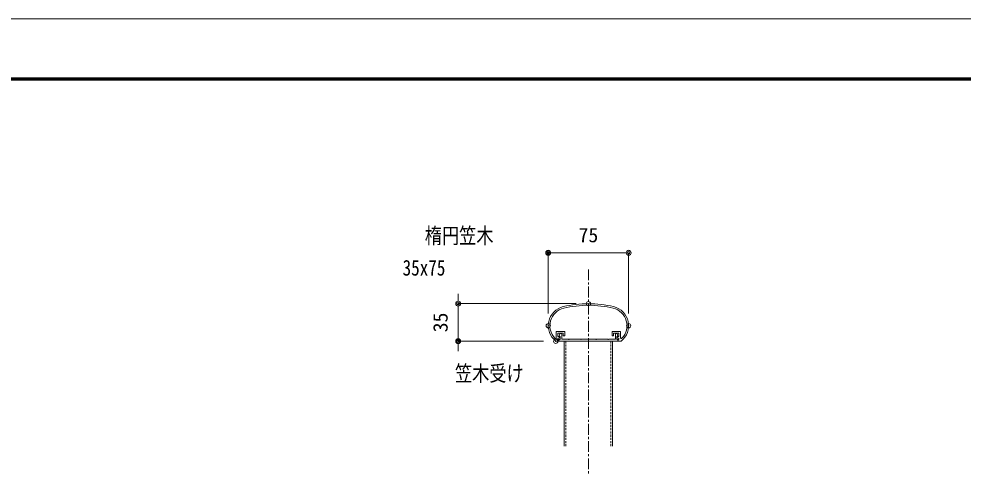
# Model space of a CAD drawing. Units: millimetres, scale not verified. Extents: x -1682 to 1682, y -1188 to 1188.
# Drawn here: x -580 to 300, y 763 to 1188 of the extents above; entities that cross this region are included whole.
import ezdxf
from ezdxf.enums import TextEntityAlignment as Align

# ---------------------------------------------------------------- set-up
doc = ezdxf.new("R2010")
doc.units = ezdxf.units.MM
doc.header["$LTSCALE"] = 8
doc.header["$PDMODE"] = 32
doc.header["$PDSIZE"] = 4
doc.linetypes.add('USER1', pattern=[2, 1.25, -0.25, 0.25, -0.25])
doc.linetypes.add('USER3', pattern=[0.375, 0.25, -0.125])
for name, color, linetype, lineweight in [('0-0_0', 7, 'Continuous', 18), ('0-1_DEFPOINTS', 7, 'Continuous', 18), ('0-4_WAKU', 7, 'Continuous', 18), ('0-7_3中心線', 2, 'USER1', 18), ('0-8_41ｱﾙﾐ', 6, 'Continuous', 18), ('0-9_1手摺寸法', 7, 'Continuous', 18), ('0-C_4アルミ', 6, 'Continuous', 18)]:
    doc.layers.add(name, color=color, linetype=linetype, lineweight=lineweight)
doc.styles.add('ＭＳ ゴシック', font='')
doc.styles.get('ＭＳ ゴシック').set_extended_font_data('MS Gothic')

# ---------------------------------------------------------------- blocks, each defined once
blk = doc.blocks.new('_ORIGIN2')
at = {"layer": '0-0_0'}
blk.add_line((-0.5, 0), (-1, 0), dxfattribs=at)
for radius in [0.5, 0.25]:
    blk.add_circle((0, 0), radius, dxfattribs=at)
blk = doc.blocks.new('D25')
at = {"layer": '0-1_DEFPOINTS'}
for p in [(92.531, 1346.564), (-28.778, 1311.564), (62.141, 1311.564)]:
    blk.add_point(p, dxfattribs=at)
at = {"layer": '0-9_1手摺寸法'}
for p, q in [((-28.778, 1351.164), (-28.778, 1355.764)), ((81.031, 1346.564), (-28.778, 1346.564)), ((-28.778, 1346.564), (-28.778, 1311.564)), ((50.641, 1311.564), (-28.778, 1311.564)), ((-28.778, 1306.964), (-28.778, 1302.364))]:
    blk.add_line(p, q, dxfattribs=at)
at = {"layer": '0-9_1手摺寸法', "xscale": 4.6, "yscale": 4.6}
for p, rotation in [((-28.778, 1346.564), 270), ((-28.778, 1311.564), 90)]:
    blk.add_blockref('_ORIGIN2', p, dxfattribs=dict(at, rotation=rotation))
at = {"layer": '0-9_1手摺寸法', "style": 'ＭＳ ゴシック'}
blk.add_text('35', height=13.49, rotation=90, dxfattribs=at).set_placement((-34.528, 1319.864), align=Align.BOTTOM_LEFT)
blk = doc.blocks.new('D26')
at = {"layer": '0-1_DEFPOINTS'}
for p in [(55.135, 1393.967), (55.135, 1325.968), (130.018, 1325.968)]:
    blk.add_point(p, dxfattribs=at)
at = {"layer": '0-9_1手摺寸法'}
for p, q in [((55.135, 1337.468), (55.135, 1393.967)), ((125.418, 1393.967), (59.735, 1393.967)), ((130.018, 1337.468), (130.018, 1393.967))]:
    blk.add_line(p, q, dxfattribs=at)
at = {"layer": '0-9_1手摺寸法', "xscale": 4.6, "yscale": 4.6, "rotation": 180}
blk.add_blockref('_ORIGIN2', (55.135, 1393.967), dxfattribs=at)
at = {"layer": '0-9_1手摺寸法', "xscale": 4.6, "yscale": 4.6}
blk.add_blockref('_ORIGIN2', (130.018, 1393.967), dxfattribs=at)
at = {"layer": '0-9_1手摺寸法', "style": 'ＭＳ ゴシック'}
blk.add_text('75', height=13.49, dxfattribs=at).set_placement((83.376, 1399.717), align=Align.BOTTOM_LEFT)

msp = doc.modelspace()

# ---------------------------------------------------------------- linework, layer by layer
at = {"layer": '0-0_0'}
for p, q in [((-71.722, 887.622), (-71.722, 789.761)), ((-26.722, 887.622), (-26.722, 789.761))]:
    msp.add_line(p, q, dxfattribs=at)
at = {"layer": '0-1_DEFPOINTS', "color": 5}
msp.add_line((1682, 1188), (-1682, 1188), dxfattribs=at)
at = {"layer": '0-4_WAKU'}
for p, q in [((1599.2, 1133.2), (-1603.2, 1133.2)), ((1598.6, 1132.6), (-1602.6, 1132.6)), ((1598, 1132), (-1602, 1132)), ((1597.4, 1131.4), (-1601.4, 1131.4)), ((1596.8, 1130.8), (-1600.8, 1130.8))]:
    msp.add_line(p, q, dxfattribs=at)
at = {"layer": '0-7_3中心線'}
msp.add_line((-49.222, 954.47), (-49.222, 762.827), dxfattribs=at)
at = {"layer": '0-8_41ｱﾙﾐ', "linetype": 'USER3'}
for p, q in [((-70.222, 887.622), (-70.222, 789.761)), ((-28.222, 887.622), (-28.222, 789.761))]:
    msp.add_line(p, q, dxfattribs=at)
at = {"layer": '0-C_4アルミ'}
for p, q in [((-79.105, 890.878), (-79.105, 896.422)), ((-78.905, 896.622), (-71.305, 896.622)), ((-77.605, 895.122), (-72.605, 895.122)), ((-77.605, 891.922), (-77.605, 895.122)), ((-77.605, 891.922), (-77.605, 895.122)), ((-77.605, 891.922), (-75.979, 891.922)), ((-77.605, 890.422), (-76.605, 890.422)), ((-77.605, 889.122), (-77.605, 890.422)), ((-77.605, 889.122), (-76.605, 889.122)), ((-75.812, 891.611), (-76.605, 890.422)), ((-76.605, 887.622), (-76.605, 889.122)), ((-76.605, 887.622), (-76.605, 888.622)), ((-75.776, 894.409), (-76.517, 892.185)), ((-75.605, 889.122), (-76.105, 889.122)), ((-75.605, 889.122), (-75.605, 891.922)), ((-75.064, 894.922), (-74.855, 894.922)), ((-74.105, 889.422), (-74.105, 894.172)), ((-67.705, 889.422), (-74.105, 889.422)), ((-72.605, 892.822), (-72.605, 895.122)), ((-72.405, 892.622), (-71.305, 892.622)), ((-71.105, 892.822), (-71.105, 896.422)), ((-67.236, 889.215), (-67.105, 889.422)), ((-56.405, 889.422), (-67.105, 889.422)), ((-56.405, 889.422), (-67.105, 889.422)), ((-56.274, 889.215), (-56.405, 889.422)), ((-55.936, 889.215), (-55.805, 889.422)), ((-49.105, 889.422), (-55.805, 889.422)), ((-49.105, 889.422), (-55.805, 889.422)), ((-49.105, 889.422), (-42.405, 889.422)), ((-49.105, 889.422), (-42.405, 889.422)), ((-42.274, 889.215), (-42.405, 889.422)), ((-41.936, 889.215), (-41.805, 889.422)), ((-41.805, 889.422), (-31.105, 889.422)), ((-41.805, 889.422), (-31.105, 889.422)), ((-30.974, 889.215), (-31.105, 889.422)), ((-30.636, 889.215), (-30.505, 889.422)), ((-30.505, 889.422), (-24.105, 889.422)), ((-30.505, 889.422), (-24.105, 889.422)), ((-27.222, 892.822), (-27.222, 896.422)), ((-19.422, 896.622), (-27.022, 896.622)), ((-25.922, 892.622), (-27.022, 892.622)), ((-20.722, 895.122), (-25.722, 895.122)), ((-25.722, 892.822), (-25.722, 895.122)), ((-24.105, 889.422), (-24.105, 894.172)), ((-23.145, 894.922), (-23.355, 894.922)), ((-21.882, 891.922), (-22.605, 891.922)), ((-22.605, 891.922), (-22.605, 891.913)), ((-22.605, 889.122), (-22.605, 891.922)), ((-22.605, 889.122), (-22.105, 889.122)), ((-22.514, 891.611), (-21.722, 890.422)), ((-22.434, 894.409), (-21.693, 892.185)), ((-20.722, 891.922), (-22.348, 891.922)), ((-20.722, 890.422), (-21.722, 890.422)), ((-20.722, 889.122), (-21.722, 889.122)), ((-21.722, 887.622), (-21.722, 889.122)), ((-21.605, 887.622), (-21.605, 888.622)), ((-20.722, 891.922), (-20.722, 895.122)), ((-20.722, 891.922), (-20.722, 895.122)), ((-20.722, 889.122), (-20.722, 890.422)), ((-19.222, 890.878), (-19.222, 896.422)), ((-79.605, 887.622), (-79.605, 887.627)), ((-79.605, 887.622), (-76.605, 887.622)), ((-21.605, 887.622), (-76.605, 887.622)), ((-18.722, 887.622), (-21.722, 887.622)), ((-18.722, 887.622), (-18.722, 887.627))]:
    msp.add_line(p, q, dxfattribs=at)
for points in [[(-76.327, 891.922), (-75.605, 891.922), (-75.605, 891.913)], [(-67.574, 889.215), (-67.705, 889.422), (-74.105, 889.422)]]:
    msp.add_lwpolyline(points, dxfattribs=at)
for centre, radius, start, end in [((-68.295, 902.026), 18.31, 103.58646, 231.87592), ((-68.295, 902.026), 16.81, 103.58646, 223.96197), ((-49.105, 822.622), 100, 90, 103.58646), ((-49.105, 822.622), 98.5, 90, 103.58646), ((-49.222, 822.622), 100, 76.41354, 90), ((-49.222, 822.622), 98.5, 76.41354, 90), ((-30.032, 902.026), 16.81, 316.03803, 76.41354), ((-30.032, 902.026), 18.31, 308.12408, 76.41354), ((-79.855, 890.878), 0.75, 223.96197, 0), ((-78.905, 896.422), 0.2, 90, 180), ((-76.105, 888.622), 0.5, 90, 180), ((-76.327, 892.122), 0.2, 161.56505, 270), ((-75.979, 891.722), 0.2, 326.30993, 90), ((-75.064, 894.172), 0.75, 90, 161.56505), ((-74.855, 894.172), 0.75, 0, 90), ((-72.405, 892.822), 0.2, 180, 270), ((-71.305, 896.422), 0.2, 0, 90), ((-71.305, 892.822), 0.2, 270, 0), ((-67.405, 889.322), 0.2, 212.33353, 327.66647), ((-56.105, 889.322), 0.2, 212.33353, 327.66647), ((-42.105, 889.322), 0.2, 212.33353, 327.66647), ((-30.805, 889.322), 0.2, 212.33353, 327.66647), ((-27.022, 896.422), 0.2, 90, 180), ((-27.022, 892.822), 0.2, 180, 270), ((-25.922, 892.822), 0.2, 270, 0), ((-23.355, 894.172), 0.75, 90, 180), ((-23.145, 894.172), 0.75, 18.43495, 90), ((-22.348, 891.722), 0.2, 90, 213.69007), ((-22.105, 888.622), 0.5, 0, 90), ((-21.882, 892.122), 0.2, 270, 18.43495), ((-19.422, 896.422), 0.2, 0, 90), ((-18.472, 890.878), 0.75, 180, 316.03803)]:
    msp.add_arc(centre, radius, start, end, dxfattribs=at)

# ---------------------------------------------------------------- block references
at = {"layer": '0-9_1手摺寸法'}
for name in ['D26', 'D25']:
    msp.add_blockref(name, (-141.739, -423.942), dxfattribs=at)

# ---------------------------------------------------------------- texts
at = {"layer": '0-0_0', "style": 'ＭＳ ゴシック', "width": 0.8}
for s, p in [('楕円笠木', (-201.556, 974.299)), ('35x75', (-222.31, 944.366)), ('笠木受け', (-173.501, 845.934))]:
    msp.add_text(s, height=14.66, dxfattribs=at).set_placement(p, align=Align.BOTTOM_LEFT)

doc.saveas('drawing.dxf')
